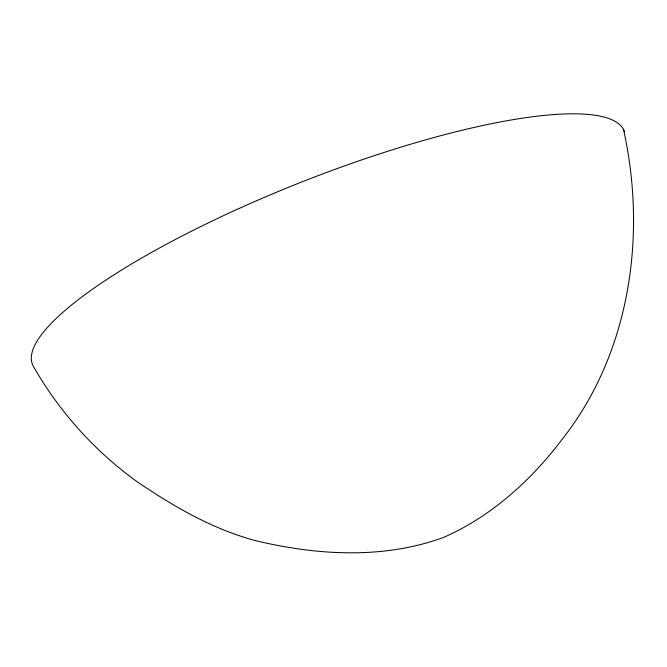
<?xml version="1.0" encoding="UTF-8"?>
<svg xmlns="http://www.w3.org/2000/svg" width="667" height="667" viewBox="0 0 667 667"><rect width="100%" height="100%" fill="white"/><g stroke="black" fill="none" stroke-linecap="round" stroke-linejoin="round"><path stroke-width="1" d="M623.478 129.315C647.115 235.234 630.157 353.802 561.422 440.262C530.482 480.99 490.887 516.633 443.73 537.36C383.542 559.513 316.692 555.344 255.311 540.587C212.548 529.106 174.229 506.762 137.794 482.233C95.156 451.576 59.363 411.923 33.35 366.3A318.101 71.019 -21.5 0 1 299.375 182.925A318.101 71.019 -21.5 0 1 624.604 131.849"/></g></svg>
